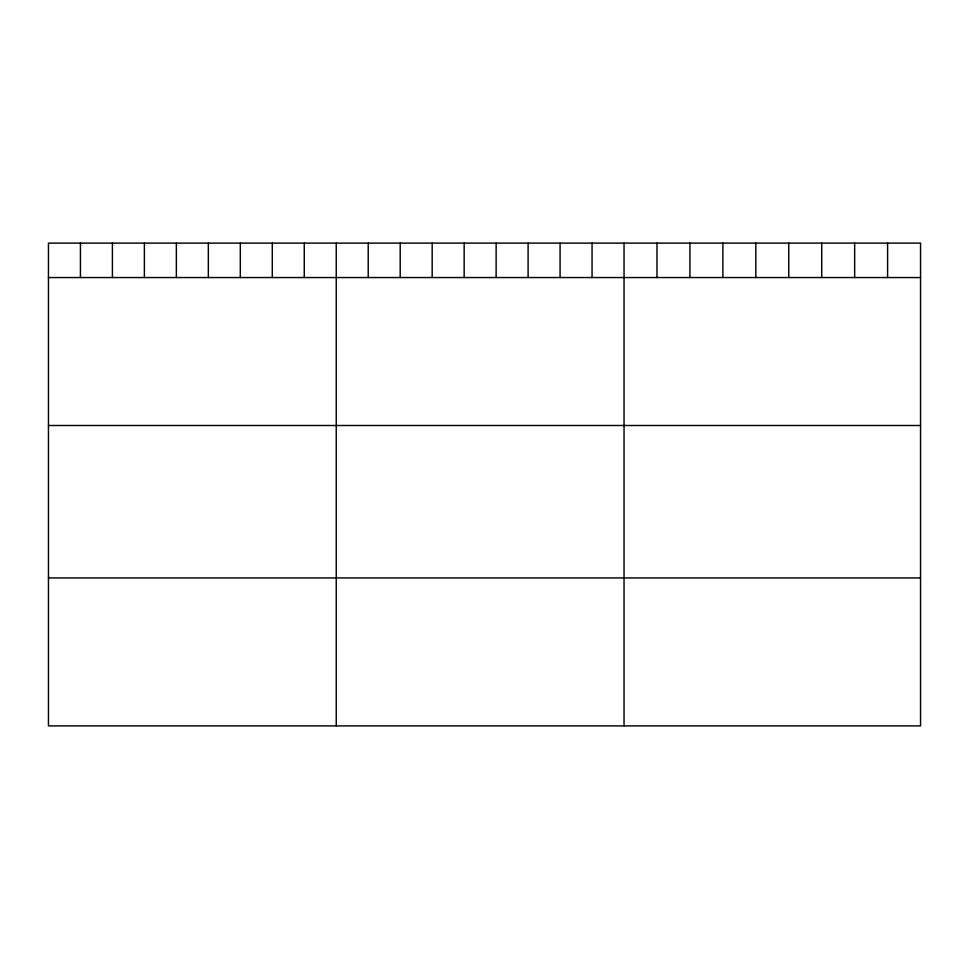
<?xml version="1.0" encoding="UTF-8"?>
<svg xmlns="http://www.w3.org/2000/svg" width="969" height="969" viewBox="0 0 969 969"><rect width="100%" height="100%" fill="white"/><g stroke="black" fill="none" stroke-linecap="round" stroke-linejoin="round"><path stroke-width="1.45" d="M920.55 277.546L920.55 725.89L48.45 725.89L48.45 243.11L920.55 243.11L920.55 277.546L48.45 277.546M48.45 425.5L920.55 425.5M48.45 577.936L920.55 577.936M887.604 243.11L887.604 277.546M854.658 243.11L854.658 277.546M821.712 243.11L821.712 277.546M788.766 243.11L788.766 277.546M755.82 243.11L755.82 277.546M722.874 243.11L722.874 277.546M689.928 243.11L689.928 277.546M656.982 243.11L656.982 277.546M624.036 243.11L624.036 725.89M592.059 243.11L592.059 277.546M560.082 243.11L560.082 277.546M528.105 243.11L528.105 277.546M496.128 243.11L496.128 277.546M464.151 243.11L464.151 277.546M432.174 243.11L432.174 277.546M400.197 243.11L400.197 277.546M368.22 243.11L368.22 277.546M336.243 243.11L336.243 725.89M304.266 243.11L304.266 277.546M272.289 243.11L272.289 277.546M240.312 243.11L240.312 277.546M208.335 243.11L208.335 277.546M176.358 243.11L176.358 277.546M144.381 243.11L144.381 277.546M112.404 243.11L112.404 277.546M80.427 243.11L80.427 277.546"/></g></svg>
